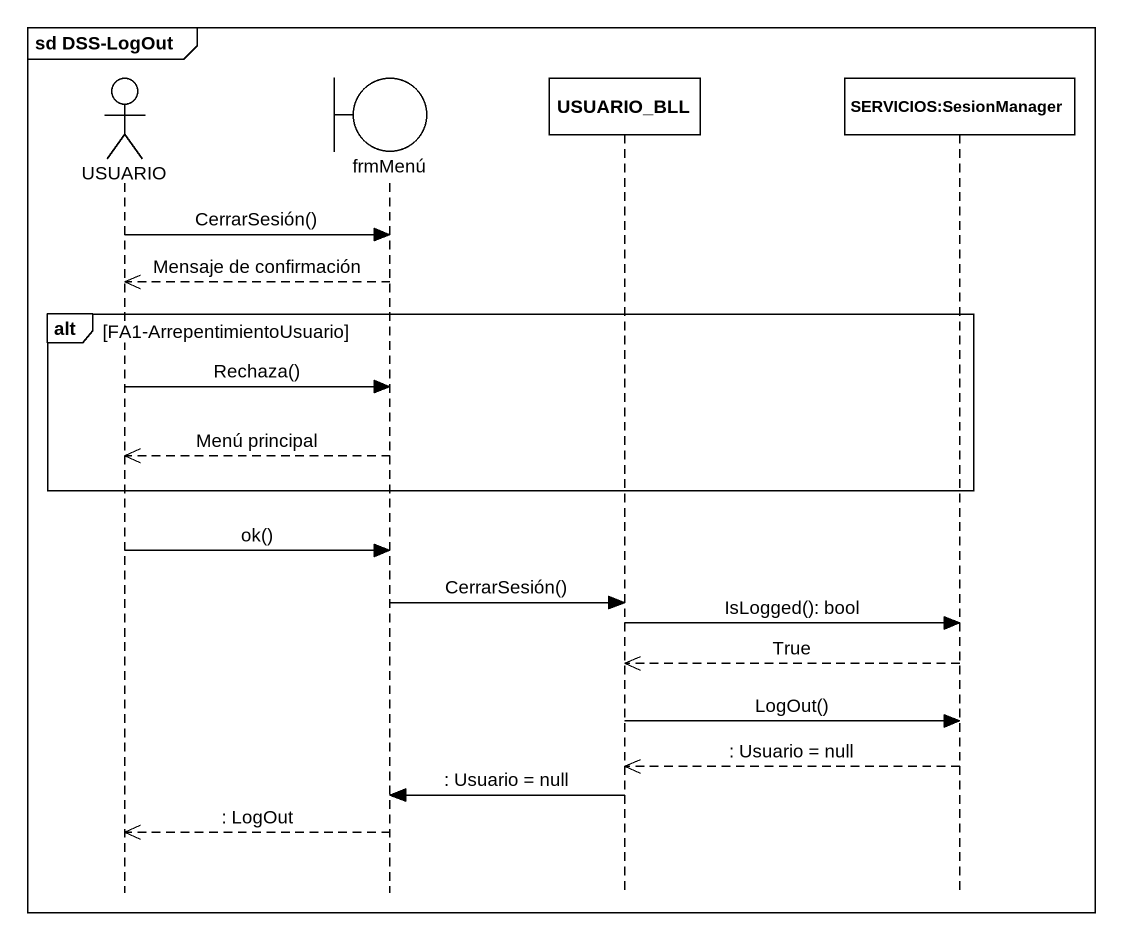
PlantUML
@startuml
mainframe sd DSS-LogOut
hide footbox
actor USUARIO
boundary frmMenú
participant USUARIO_BLL
participant "SERVICIOS:SesionManager" as SERVICIOS_SesionManager

USUARIO -> frmMenú : CerrarSesión()
frmMenú -->> USUARIO : Mensaje de confirmación
alt FA1-ArrepentimientoUsuario
  USUARIO -> frmMenú : Rechaza()
  frmMenú -->> USUARIO : Menú principal
end
USUARIO -> frmMenú : ok()
frmMenú -> USUARIO_BLL : CerrarSesión()
USUARIO_BLL -> SERVICIOS_SesionManager : IsLogged(): bool
SERVICIOS_SesionManager -->> USUARIO_BLL : True
USUARIO_BLL -> SERVICIOS_SesionManager : LogOut()
SERVICIOS_SesionManager -->> USUARIO_BLL : : Usuario = null
USUARIO_BLL -> frmMenú : : Usuario = null
frmMenú -->> USUARIO : : LogOut
@enduml
